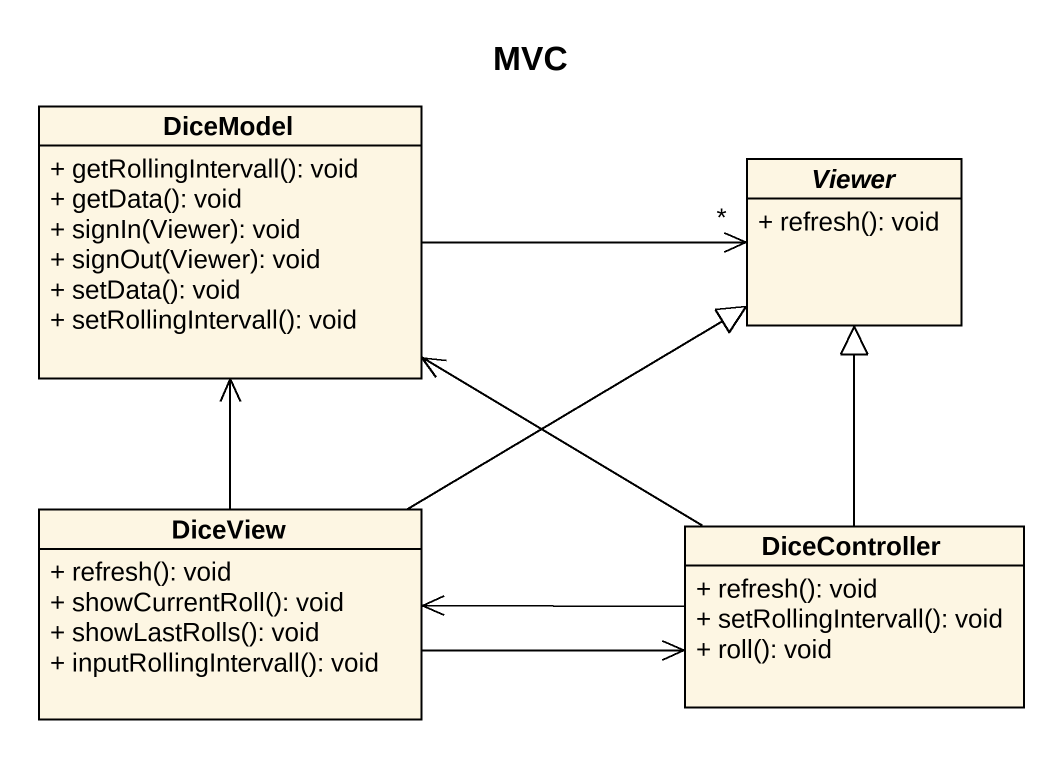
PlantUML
@startuml
title MVC
hide circle
hide empty members
skinparam classAttributeIconSize 0
class DiceModel {
  + getRollingIntervall(): void
  + getData(): void
  + signIn(Viewer): void
  + signOut(Viewer): void
  + setData(): void
  + setRollingIntervall(): void
}
abstract class Viewer {
  + refresh(): void
}
class DiceView {
  + refresh(): void
  + showCurrentRoll(): void
  + showLastRolls(): void
  + inputRollingIntervall(): void
}
class DiceController {
  + refresh(): void
  + setRollingIntervall(): void
  + roll(): void
}
DiceModel -right-> "*" Viewer
DiceView -up-> DiceModel
DiceView -right-|> Viewer
DiceView -right-> DiceController
DiceController -up-> DiceModel
DiceController -up-|> Viewer
DiceController -left-> DiceView
@enduml
